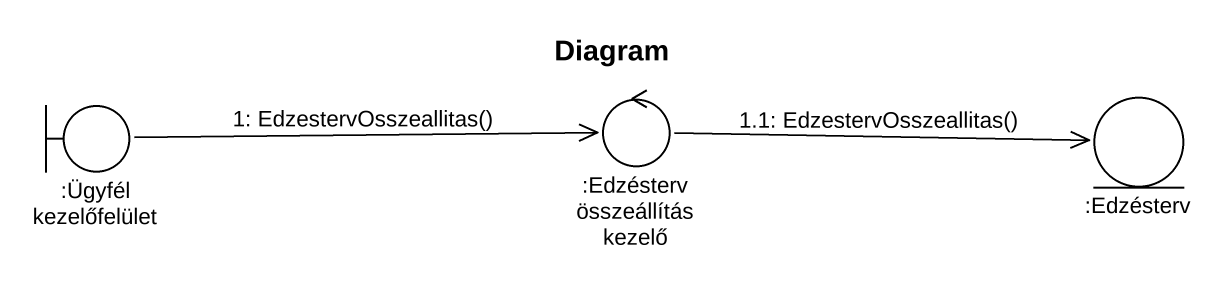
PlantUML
@startuml
title Diagram
boundary ":Ügyfél kezelőfelület" as Ügyfél_kezelőfelület
control ":Edzésterv összeállítás kezelő" as Edzésterv_összeállítás
entity ":Edzésterv" as Edzésterv
Ügyfél_kezelőfelület -right-> Edzésterv_összeállítás : 1: EdzestervOsszeallitas()
Edzésterv_összeállítás -right-> Edzésterv : 1.1: EdzestervOsszeallitas()
@enduml
